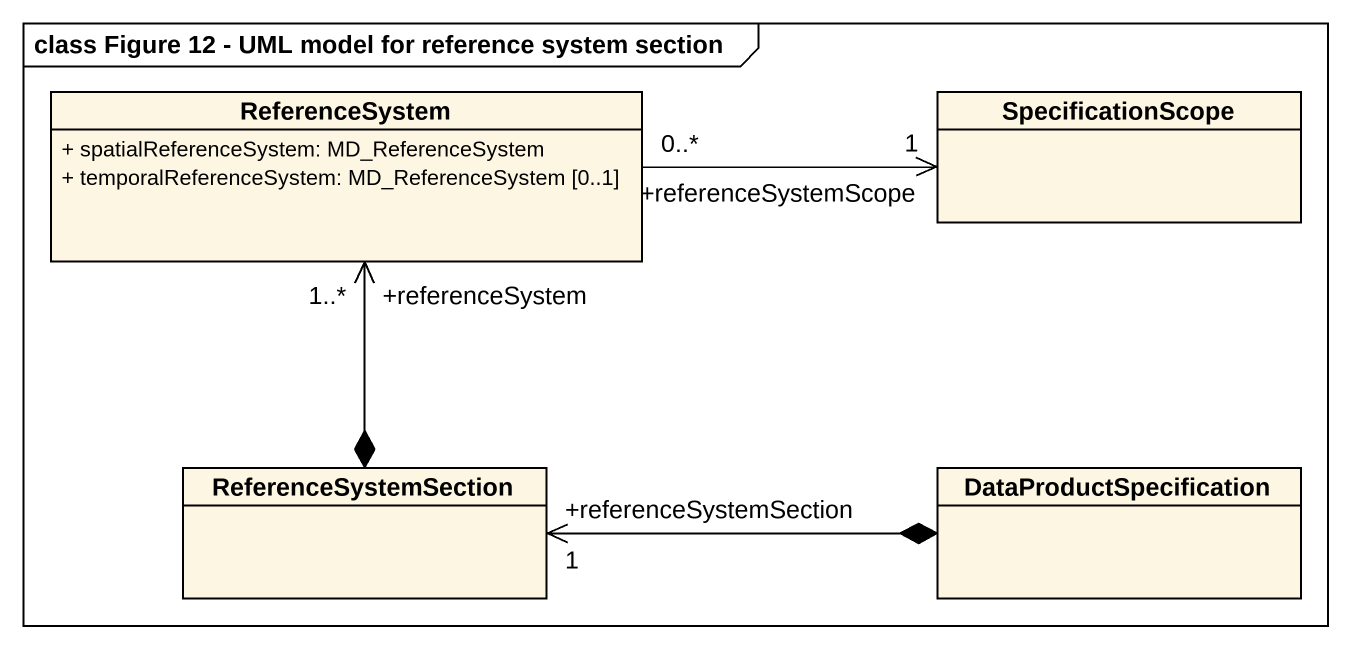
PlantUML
@startuml
mainframe class Figure 12 - UML model for reference system section
hide circle
hide empty members
skinparam classAttributeIconSize 0
class ReferenceSystem {
  + spatialReferenceSystem: MD_ReferenceSystem
  + temporalReferenceSystem: MD_ReferenceSystem [0..1]
}
class SpecificationScope
class ReferenceSystemSection
class DataProductSpecification
ReferenceSystem "0..*" -right-> "+referenceSystemScope\n1" SpecificationScope
ReferenceSystemSection *-up-> "+referenceSystem\n1..*" ReferenceSystem
ReferenceSystemSection "+referenceSystemSection\n1" <-right-* DataProductSpecification
@enduml
